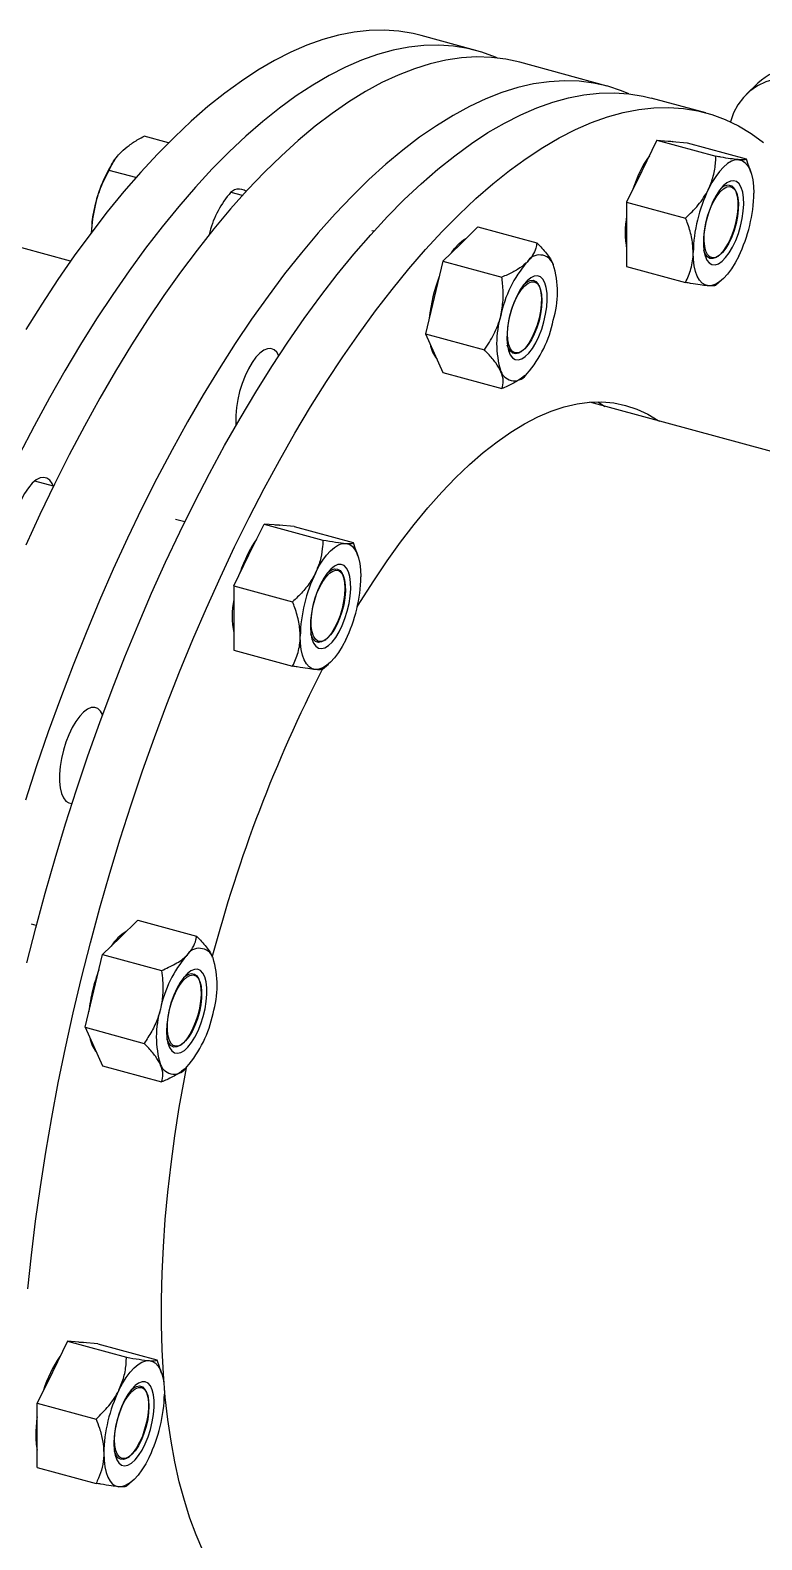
# Model space of a CAD drawing. Header units: inches. Extents: x 0.9 to 37.1, y -8.4 to 11.7.
# Drawn here: x 34.8212 to 34.8981, y 1.8816 to 2.0403 of the extents above; entities that cross this region are included whole.
import ezdxf

# ---------------------------------------------------------------- set-up
doc = ezdxf.new("R2010")
doc.units = ezdxf.units.IN
doc.header["$MEASUREMENT"] = 0

msp = doc.modelspace()

# ---------------------------------------------------------------- linework, layer by layer
at = {"color": 7, "linetype": 'Continuous', "lineweight": 25}
for p, q in [((34.86804877666877, 2.038176174535057), (34.8622908461891, 2.039741056661906)), ((34.88186780981998, 2.034420457430612), (34.8726551210525, 2.03692426883357)), ((34.89769741816947, 2.034732582335988), (34.89648206559414, 2.033546360964102)), ((34.89223208468339, 2.031603669602293), (34.88647415420372, 2.033168551729141)), ((34.82543083270391, 2.01602594421552), (34.76922714837275, 2.031300901317452)), ((34.83572322573794, 2.02846345034481), (34.83315406086516, 2.029161694306688)), ((34.88708715522507, 2.028725447492063), (34.88549261264623, 2.025478265331828)), ((34.88708715522507, 2.028725447492063), (34.8932826884212, 2.027041634323573)), ((34.88708715522507, 2.028725447492063), (34.88868169780392, 2.028590910211657)), ((34.88827842156874, 2.028624936075032), (34.88853429478364, 2.028630971194104)), ((34.88853429478364, 2.028630971194104), (34.88873189768123, 2.028596207826217)), ((34.88868169780392, 2.028590910211657), (34.89027624038277, 2.028456372931252)), ((34.88878276697087, 2.028582382643291), (34.88873189768123, 2.028596207826217)), ((34.89027624038277, 2.028456372931252), (34.8964717735789, 2.026772559762763)), ((34.83004496360075, 2.026648718549229), (34.82995184939177, 2.026512260591189)), ((34.8964717735789, 2.026772559762763), (34.89668597052283, 2.026113798334788)), ((34.83229561387612, 2.024800021247472), (34.82947162251664, 2.025567521588166)), ((34.88549261264623, 2.025478265331828), (34.88389807006739, 2.022231083171594)), ((34.89696973506156, 2.025382923572478), (34.89671388753955, 2.026123063640161)), ((34.84349498196506, 2.022919055766063), (34.84231729713427, 2.023239125268338)), ((34.89541381293957, 2.023305540272338), (34.89535406448718, 2.023437843754841)), ((34.88389807006739, 2.022231083171594), (34.89009360326352, 2.020547270003105)), ((34.88389807006739, 2.022231083171594), (34.88389807006739, 2.018849363730954)), ((34.85731401511627, 2.019163338661628), (34.8571097025331, 2.019218866443842)), ((34.86642616144432, 2.017821560025876), (34.86826738061858, 2.019618646385136)), ((34.86826738061858, 2.019618646385136), (34.87446291381471, 2.017934833216648)), ((34.88389807006739, 2.018849363730954), (34.88389807006739, 2.015467644290315)), ((34.86458494227006, 2.016024473666614), (34.86642616144432, 2.017821560025876)), ((34.86458494227006, 2.016024473666614), (34.86366433268293, 2.012197275542918)), ((34.86458494227006, 2.016024473666614), (34.87078047546618, 2.014340660498125)), ((34.88389807006739, 2.015467644290315), (34.89009360326352, 2.013783831121825)), ((34.89346979539934, 2.016504739831797), (34.89358829249821, 2.016588599992807)), ((34.89325679698361, 2.013477895489234), (34.89387866419018, 2.014009433595324)), ((34.86366433268293, 2.012197275542918), (34.8627437230958, 2.008370077419222)), ((34.87475281915881, 2.013307781799298), (34.87469307070642, 2.013440085281802)), ((34.8627437230958, 2.008370077419222), (34.86893925629192, 2.006686264250733)), ((34.8627437230958, 2.008370077419222), (34.86366433268293, 2.006339965654787)), ((34.86366433268293, 2.006339965654787), (34.86458494227006, 2.004309853890352)), ((34.87280880161858, 2.006506981358758), (34.87292729871746, 2.006590841519768)), ((34.86458494227006, 2.004309853890352), (34.87078047546618, 2.002626040721863)), ((34.87320586388824, 2.004001583553146), (34.87321767040942, 2.004011675122285)), ((34.96822122575017, 1.977218575013565), (34.88002477899551, 2.00118847942023)), ((34.82362009129572, 1.992371641613444), (34.82165630335351, 1.992905357097249)), ((34.83743912444692, 1.988615924509008), (34.83644870875234, 1.988885098272753)), ((34.84417062508471, 1.985146738687701), (34.84576516766356, 1.988393920847935)), ((34.84576516766356, 1.988393920847935), (34.85196070085969, 1.986710107679446)), ((34.84735971024241, 1.98825938356753), (34.84576516766356, 1.988393920847935)), ((34.84895425282125, 1.988124846287124), (34.84735971024241, 1.98825938356753)), ((34.84746077940935, 1.988250855999163), (34.84740991011972, 1.988264681182089)), ((34.84895425282125, 1.988124846287124), (34.85514978601738, 1.986441033118635)), ((34.84257608250587, 1.981899556527466), (34.84417062508471, 1.985146738687701)), ((34.85514978601738, 1.986441033118635), (34.85536398296131, 1.985782271690661)), ((34.85564774750004, 1.98505139692835), (34.85539189997803, 1.985791536996033)), ((34.84257608250587, 1.981899556527466), (34.84257608250587, 1.978517837086827)), ((34.84257608250587, 1.981899556527466), (34.848771615702, 1.980215743358977)), ((34.85409182537805, 1.98297401362821), (34.85403207692566, 1.983106317110713)), ((34.84257608250587, 1.978517837086827), (34.84257608250587, 1.975136117646187)), ((34.85214780783782, 1.976173213187669), (34.8522663049367, 1.976257073348679)), ((34.84257608250587, 1.975136117646187), (34.848771615702, 1.973452304477698)), ((34.85192068726725, 1.973134297998849), (34.85255667662867, 1.973677906951196)), ((34.82182470194462, 1.946207097817402), (34.82132381156997, 1.946343229088451)), ((34.83248148965544, 1.946743009029746), (34.83064027048118, 1.944945922670485)), ((34.83248148965544, 1.946743009029746), (34.83867702285157, 1.945059195861257)), ((34.83064027048118, 1.944945922670485), (34.82879905130692, 1.943148836311223)), ((34.82787844171979, 1.939321638187527), (34.82879905130692, 1.943148836311223)), ((34.82879905130692, 1.943148836311223), (34.83499458450305, 1.941465023142734)), ((34.83896692819567, 1.940432144443907), (34.83890717974328, 1.940564447926411)), ((34.82695783213266, 1.935494440063831), (34.82787844171979, 1.939321638187527)), ((34.82695783213266, 1.935494440063831), (34.83315336532878, 1.933810626895342)), ((34.82695783213266, 1.935494440063831), (34.82787844171979, 1.933464328299396)), ((34.82787844171979, 1.933464328299396), (34.82879905130692, 1.931434216534961)), ((34.83702291065544, 1.933631344003367), (34.83714140775432, 1.933715204164377)), ((34.82879905130692, 1.931434216534961), (34.83499458450305, 1.929750403366472)), ((34.82510417388281, 1.902501140958561), (34.82350963130396, 1.899253958798327)), ((34.82510417388281, 1.902501140958561), (34.83129970707893, 1.900817327790072)), ((34.82669871646165, 1.902366603678156), (34.82510417388281, 1.902501140958561)), ((34.82829325904049, 1.902232066397751), (34.82669871646165, 1.902366603678156)), ((34.82679978562859, 1.902358076109789), (34.82674891633896, 1.902371901292716)), ((34.82829325904049, 1.902232066397751), (34.83448879223662, 1.900548253229262)), ((34.83448879223662, 1.900548253229262), (34.83473675239199, 1.899860046473314)), ((34.83498675371928, 1.899158617038976), (34.83473755068879, 1.899879535289057)), ((34.82350963130396, 1.899253958798327), (34.82191508872511, 1.896006776638092)), ((34.83343083159729, 1.897081233738836), (34.8333710831449, 1.897213537221339)), ((34.82191508872511, 1.896006776638092), (34.82811062192124, 1.894322963469603)), ((34.82191508872511, 1.892625057197452), (34.82191508872511, 1.896006776638092)), ((34.82191508872511, 1.889243337756813), (34.82191508872511, 1.892625057197452)), ((34.83148681405707, 1.890280433298295), (34.83160531115594, 1.890364293459305)), ((34.82191508872511, 1.889243337756813), (34.82811062192124, 1.887559524588324)), ((34.83125969348649, 1.887241518109475), (34.8318956828479, 1.887785127061822))]:
    msp.add_line(p, q, dxfattribs=at)
at = {"color": 7, "linetype": 'Continuous', "lineweight": 25, "flags": 128}
for points in [[(34.8622908461891, 2.039741056661906), (34.8614413163568, 2.039946956542604), (34.85993809891801, 2.040193566594113), (34.85840024437508, 2.040299361353876), (34.85683000974161, 2.040264185553493), (34.85522969955346, 2.040088090818302), (34.85360166248651, 2.039771335591609), (34.85194828790966, 2.03931438475539), (34.8502720023781, 2.03871790894801), (34.848575266072, 2.03798278357997), (34.84686056918588, 2.037110087549119), (34.84513042827386, 2.036101101657226), (34.84338738255632, 2.034957306730225), (34.8416339901932, 2.033680381444899), (34.83987282452961, 2.03227219986519), (34.838106470319, 2.030734828691752), (34.83633751992976, 2.029070524228784), (34.83456856954051, 2.027281729072589), (34.8328022153299, 2.025371068526731), (34.8310410496663, 2.023341346749039), (34.82928765730319, 2.021195542636115), (34.82754461158565, 2.0189368054514), (34.82581447067363, 2.016568450203187), (34.8240997737875, 2.014093952779397), (34.82240303748141, 2.011516944846226), (34.82072675194985, 2.008841208518183)], [(34.87030473633759, 2.037376504813813), (34.87009299975868, 2.037468062309195), (34.86866562099223, 2.037995011006756), (34.86719924683648, 2.038382074415755), (34.86569602939769, 2.038628684467265), (34.86415817485475, 2.038734479227028), (34.86258794022128, 2.038699303426645), (34.86098763003313, 2.038523208691453), (34.85935959296618, 2.03820645346476), (34.85770621838933, 2.037749502628541), (34.85602993285777, 2.037153026821162), (34.85433319655167, 2.036417901453121), (34.85261849966555, 2.03554520542227), (34.85088835875353, 2.034536219530378), (34.84914531303599, 2.033392424603377), (34.84739192067288, 2.032115499318051), (34.84563075500927, 2.030707317738341), (34.84386440079867, 2.029169946564904), (34.84209545040942, 2.027505642101935), (34.84032650002018, 2.025716846945741), (34.83856014580957, 2.023806186399883), (34.83679898014597, 2.02177646462219), (34.83504558778286, 2.019630660509267), (34.83330254206532, 2.017371923324551), (34.8315724011533, 2.015003568076339), (34.82985770426718, 2.012529070652548), (34.82816096796108, 2.009952062719377), (34.82648468242952, 2.007276326391334), (34.82483130785267, 2.00450578868046), (34.82320327078572, 2.001644515732898), (34.82160296059757, 1.998696706861264), (34.8200327259641, 1.995666688381574)], [(34.8726551210525, 2.03692426883357), (34.87120826409583, 2.037245750949328), (34.86968035599601, 2.037436856359318), (34.8681182580398, 2.037485112771957), (34.8665242944765, 2.037390448386414), (34.86490083696833, 2.037153004054054), (34.8632503010616, 2.03677313306887), (34.86157514259267, 2.036251400641814), (34.85987785403384, 2.035588583059814), (34.85816096078482, 2.034785666530744), (34.85642701741521, 2.033843845716035), (34.85467860386351, 2.032764521953139), (34.85291832159844, 2.031549301170473), (34.85114878974821, 2.03019999149796), (34.84937264120351, 2.028718600576698), (34.84759251870003, 2.027107332571799), (34.8458110708863, 2.025368584892793), (34.84403094838281, 2.023504944626529), (34.84225479983811, 2.021519184687834), (34.84048526798788, 2.019414259693687), (34.83872498572281, 2.017193301567042), (34.83697657217111, 2.014859614876828), (34.8352426288015, 2.012416671921074), (34.83352573555248, 2.009868107560472), (34.83182844699364, 2.007217713810051), (34.83015328852471, 2.004469434197037), (34.82850275261799, 2.001627357893264), (34.82687929510982, 1.998695713630891), (34.82528533154652, 1.995678863410453), (34.82372323359031, 1.992581296010636), (34.82219532549048, 1.989407620309414), (34.82070388062517, 1.986162558426482)], [(34.88412376948873, 2.033620787709395), (34.883365160235, 2.033932531241418), (34.88191239772861, 2.034408269485227), (34.8804209528633, 2.03474193954637), (34.87889304476348, 2.034933044956361), (34.87733094680727, 2.034981301369), (34.87573698324397, 2.034886636983457), (34.8741135257358, 2.034649192651097), (34.87246298982908, 2.034269321665913), (34.87078783136015, 2.033747589238856), (34.86909054280131, 2.033084771656857), (34.86737364955229, 2.032281855127787), (34.86563970618268, 2.031340034313078), (34.86389129263098, 2.030260710550182), (34.86213101036591, 2.029045489767516), (34.86036147851569, 2.027696180095002), (34.85858532997099, 2.026214789173741), (34.8568052074675, 2.024603521168841), (34.85502375965377, 2.022864773489836), (34.85324363715028, 2.021001133223572), (34.85146748860558, 2.019015373284876), (34.84969795675535, 2.016910448290729), (34.84793767449028, 2.014689490164084), (34.84618926093858, 2.01235580347387), (34.84445531756897, 2.009912860518117), (34.84273842431995, 2.007364296157514), (34.84104113576112, 2.004713902407093), (34.83936597729218, 2.001965622794079), (34.83771544138546, 1.999123546490307), (34.83609198387729, 1.996191902227933), (34.83449802031399, 1.993175052007495), (34.83293592235778, 1.990077484607679), (34.83140801425796, 1.986903808906457), (34.82991656939265, 1.983658747023524), (34.82846380688625, 1.980347127294249), (34.8270518883076, 1.976973877085578), (34.82568291445372, 1.973544015464595), (34.82435892222411, 1.970062645730642), (34.82308188158997, 1.966534947822105), (34.82185369266313, 1.962966170609174), (34.82067618286887, 1.95936162408403)], [(34.90375787974674, 2.035020693545306), (34.90264741282649, 2.035257393464925), (34.90155313901448, 2.035360439376954), (34.900491015287, 2.035328328639957), (34.89947652979967, 2.035161529500787), (34.89852447603533, 2.034862474266491), (34.89764873708171, 2.034435523835801), (34.89686208318474, 2.033886904107403), (34.89617598552962, 2.033224615192321), (34.89560044896512, 2.032458314754283), (34.89514386611035, 2.031599177179233), (34.89481289497147, 2.030659730627626), (34.89481212022721, 2.030656892469287)], [(34.82082298279405, 1.942274428487639), (34.82175608051698, 1.945946080901704), (34.82274607085236, 1.949605593148524), (34.82379150085284, 1.953247594389236), (34.82489083620575, 1.956866739484794), (34.82604246348485, 1.960457716840695), (34.82724469251831, 1.96401525620248), (34.82849575886924, 1.967534136390557), (34.82979382642523, 1.971009192963002), (34.83113699009316, 1.974435325795089), (34.83252327859512, 1.977807506564431), (34.83395065736156, 1.981120786130728), (34.83541703151732, 1.984370301799323), (34.8369202489561, 1.987551284457868), (34.83845810349904, 1.99065906557566), (34.84002833813251, 1.99368908405535), (34.84162864832066, 1.996636892926984), (34.84325668538762, 1.999498165874546), (34.84491005996446, 2.00226870358542), (34.84658634549602, 2.004944439913463), (34.84828308180212, 2.007521447846633), (34.84999777868825, 2.009995945270424), (34.85172791960026, 2.012364300518637), (34.85347096531781, 2.014623037703352), (34.85522435768092, 2.016768841816275), (34.85698552334452, 2.018798563593968), (34.85875187755513, 2.020709224139825), (34.86052082794437, 2.02249801929602), (34.86228977833361, 2.024162323758989), (34.86405613254422, 2.025699694932427), (34.86581729820782, 2.027107876512136), (34.86757069057094, 2.028384801797461), (34.86931373628848, 2.029528596724462), (34.87104387720049, 2.030537582616355), (34.87275857408662, 2.031410278647206), (34.87445531039272, 2.032145404015246), (34.87613159592428, 2.032741879822626), (34.87778497050112, 2.033198830658845), (34.87941300756808, 2.033515585885537), (34.88101331775623, 2.033691680620729), (34.8825835523897, 2.033726856421112), (34.88412140693264, 2.033621061661349), (34.88562462437142, 2.033374451609839), (34.88647415420372, 2.033168551729141)], [(34.82094013249633, 1.908007107281123), (34.82131019526584, 1.911546004770055), (34.82174625560286, 1.915120952266865), (34.82224767352874, 1.918726703043122), (34.82281371314352, 1.922357965162333), (34.82344354370601, 1.926009409246595), (34.82413624085299, 1.929675676298185), (34.82489078795591, 1.933351385564632), (34.82570607761281, 1.937031142435715), (34.82658091327372, 1.940709546360791), (34.82751401099665, 1.944381198774855), (34.82850400133203, 1.948040711021675), (34.82954943133252, 1.951682712262387), (34.83064876668543, 1.955301857357945), (34.83180039396453, 1.958892834713847), (34.83300262299799, 1.962450374075632), (34.83425368934891, 1.965969254263709), (34.83555175690491, 1.969444310836153), (34.83689492057283, 1.972870443668241), (34.83828120907479, 1.976242624437582), (34.83970858784123, 1.97955590400388), (34.84117496199699, 1.982805419672474), (34.84267817943578, 1.98598640233102), (34.84421603397871, 1.989094183448811), (34.84578626861219, 1.992124201928501), (34.84738657880033, 1.995072010800135), (34.84901461586729, 1.997933283747698), (34.85066799044414, 2.000703821458572), (34.8523442759757, 2.003379557786614), (34.85404101228179, 2.005956565719785), (34.85575570916792, 2.008431063143576), (34.85748585007994, 2.010799418391788), (34.85922889579748, 2.013058155576503), (34.86098228816059, 2.015203959689427), (34.86274345382419, 2.017233681467119), (34.8645098080348, 2.019144342012977), (34.86627875842404, 2.020933137169172), (34.86804770881329, 2.02259744163214), (34.8698140630239, 2.024134812805578), (34.87157522868749, 2.025542994385287), (34.8733286210506, 2.026819919670613), (34.87507166676815, 2.027963714597614), (34.87680180768017, 2.028972700489506), (34.87851650456629, 2.029845396520357), (34.88021324087239, 2.030580521888398), (34.88188952640395, 2.031176997695777), (34.8835429009808, 2.031633948531996), (34.88517093804775, 2.031950703758689), (34.8867712482359, 2.03212679849388), (34.88834148286937, 2.032161974294263), (34.88987933741231, 2.032056179534501), (34.89138255485109, 2.031809569482991), (34.89284892900685, 2.031422506073991), (34.8942763077733, 2.030895557376431), (34.89566259627525, 2.030229496760188), (34.89700575994318, 2.029425301761066), (34.89830382749918, 2.028484152646123)], [(34.8956833412672, 2.026688013545409), (34.8953092087426, 2.026661718292103), (34.89491419466362, 2.0265224506136), (34.89450505783066, 2.026272593418494), (34.89408879868836, 2.025916421832667), (34.89367253954606, 2.0254600300507), (34.8932634027131, 2.024911227062519), (34.89286838863411, 2.024279403039409), (34.89249425610952, 2.02357536866558)], [(34.8956833412672, 2.026688013545409), (34.89603019072618, 2.026600886454447), (34.89634382242915, 2.026401827787897), (34.89661887005069, 2.026094243494734), (34.89685062744975, 2.025683396427493), (34.89703512919299, 2.025176316293402), (34.89716921840441, 2.024581679374144), (34.89725060078043, 2.023909660072274), (34.89727788384604, 2.023171756824365)], [(34.89515223219178, 2.024480063850606), (34.89480625470894, 2.024436766767741), (34.89443721759928, 2.024252768256911), (34.89405698201914, 2.023933982181649), (34.89367776905292, 2.023490654588713), (34.89331176691739, 2.022937034391711), (34.89297073922231, 2.022290915399293), (34.89266564687843, 2.021573064407506), (34.89240629580468, 2.020806553737875), (34.89220102175798, 2.020016019674008), (34.8920564224151, 2.019226870631173), (34.89197714531787, 2.018464470508919), (34.89196573849746, 2.017753323474482), (34.89202256857844, 2.017116286378681), (34.89214580899525, 2.016573834117932), (34.89233149869949, 2.016143401554226), (34.89257366947129, 2.015838823144322), (34.89286453774277, 2.015669888288921), (34.89319475476838, 2.015642026693278), (34.89355370710119, 2.015756133852), (34.89392985771789, 2.016008542267118), (34.89431111682816, 2.016391139324488), (34.89468523045049, 2.016891628039884), (34.89504017426524, 2.01749392229419), (34.89536454008615, 2.018178663854504), (34.89564790252886, 2.018923844563669), (34.89588115409129, 2.019705513700556), (34.89605679787633, 2.020498547775946), (34.89616918854818, 2.021277458022146), (34.89621471377819, 2.022017209622952), (34.89619191034801, 2.022694026353246), (34.89610151117864, 2.02328615476643), (34.89594642177376, 2.023774563368098), (34.89573162683446, 2.024143554303929), (34.89546403004682, 2.024381267901639), (34.89515223219178, 2.024480063850606)], [(34.89466641418156, 2.024023217912173), (34.89495460193351, 2.023927580213141), (34.89519874407702, 2.023695592044517), (34.89539001667893, 2.023335638063157), (34.89552150664903, 2.022860727943797), (34.89558846159722, 2.022288026175517), (34.89558846159722, 2.021638231692383), (34.89552150664903, 2.020934829760038), (34.89539001667893, 2.020203243157012), (34.89519874407702, 2.01946991332927), (34.89495460193351, 2.018761344727459), (34.89466641418156, 2.018103146867005), (34.89434459667739, 2.017519108733503), (34.89400078074409, 2.017030338986794), (34.89364739278529, 2.016654503039002), (34.89329720516257, 2.01640518458051), (34.89296287456902, 2.016291394630001), (34.89265648458338, 2.016317245852765), (34.89238910893803, 2.016481803918255), (34.89217041128541, 2.016779121269232), (34.89201313787321, 2.017181185641368)], [(34.8929466264227, 2.01637170706314), (34.89265896185823, 2.016469545043831), (34.89241704012126, 2.016707829789234), (34.89223015812845, 2.017077404150215), (34.89210549764999, 2.01756406559134), (34.89204784931815, 2.018149111986349), (34.892059428526, 2.018810060330381), (34.89213979029107, 2.019521510749238), (34.8922858463558, 2.02025612260231), (34.89249198386753, 2.020985665168058), (34.89275028107728, 2.021682102534813), (34.89305081176816, 2.022318671005137), (34.89338202671422, 2.022870907609706), (34.89373119751087, 2.023317590205506), (34.89408490572018, 2.023641553030882), (34.89442955853404, 2.023830346376136), (34.89475191113811, 2.023876715018885), (34.89503957570257, 2.023778877038193), (34.89528149743955, 2.02354059229279), (34.89546837943236, 2.02317101793181), (34.89559303991082, 2.022684356490685), (34.89565068824266, 2.022099310095676), (34.89563910903481, 2.021438361751644), (34.89555874726974, 2.020726911332786), (34.89541269120501, 2.019992299479715), (34.89520655369328, 2.019262756913966), (34.89494825648352, 2.018566319547212), (34.89464772579265, 2.017929751076888), (34.89431651084659, 2.017377514472318), (34.89396734004994, 2.016930831876518), (34.89361363184063, 2.016606869051143), (34.89326897902676, 2.016418075705889), (34.8929466264227, 2.01637170706314)], [(34.86627875842404, 2.017861621008323), (34.866743092947, 2.018252406542023), (34.86707166648058, 2.018451592730133)], [(34.86548585036751, 2.016903787588336), (34.86581442390108, 2.017345997083527), (34.86627875842404, 2.017861621008323)], [(34.89249425610952, 2.013430210343661), (34.89214740665054, 2.013517337434624), (34.89183377494757, 2.013716396101174), (34.89155872732603, 2.014023980394337), (34.89132696992696, 2.014434827461578), (34.89114246818373, 2.014941907595669), (34.89100837897231, 2.015536544514926), (34.89092699659628, 2.016208563816797), (34.89089971353067, 2.016946467064706)], [(34.8956833412672, 2.016542855223491), (34.8953092087426, 2.015838820849662), (34.89491419466362, 2.015206996826552), (34.89450505783066, 2.014658193838371), (34.89408879868836, 2.014201802056404), (34.89367253954606, 2.013845630470577), (34.8932634027131, 2.01359577327547), (34.89286838863411, 2.013456505596968), (34.89249425610952, 2.013430210343661)], [(34.8734278049076, 2.013967714867925), (34.87304803813921, 2.013534274024964), (34.87268047738723, 2.012989210657885), (34.87233693635665, 2.012350043551787), (34.87202845673887, 2.011637316063368), (34.87176495332263, 2.01087393584054), (34.87155489532452, 2.010084438551776), (34.87140503418145, 2.009294199289537), (34.87132018655386, 2.008528616993923), (34.87130307951431, 2.007812298109838), (34.87135426289713, 2.007168265715605), (34.87147209162629, 2.006617219542287), (34.87165277858946, 2.006176870667297), (34.87189051635901, 2.005861372265797), (34.87217766384739, 2.005680864716005), (34.87250499189807, 2.005641149679092), (34.87286197991816, 2.005743503629022), (34.87323715401898, 2.005984636825629), (34.87361845579622, 2.006356799049567), (34.87399362989704, 2.006848028700744), (34.87435061791714, 2.007442537253985), (34.87467794596781, 2.008121216715225), (34.87496509345619, 2.008862253768163), (34.87520283122574, 2.009641830872188), (34.87538351818891, 2.010434891777739), (34.87550134691807, 2.011215946854779), (34.87555253030089, 2.011959892350478), (34.87553542326134, 2.012642817244484), (34.87545057563375, 2.01324277176879), (34.87530071449068, 2.013740472891341), (34.87509065649257, 2.014119924088549), (34.87482715307632, 2.014368929486722), (34.87451867345855, 2.014479485847481), (34.87417513242797, 2.014448039798423), (34.87380757167599, 2.014275602041441), (34.8734278049076, 2.013967714867925)], [(34.87307494646912, 2.013575207445784), (34.87342713316795, 2.013857185568097), (34.87376659092187, 2.014005438481328), (34.87408105084321, 2.014014607938923), (34.87435914753108, 2.013884362532794), (34.87459082984663, 2.013619409671269), (34.87476772418731, 2.013229325441092), (34.87488343713078, 2.012728208502696), (34.87493378650975, 2.012134170527882), (34.87491695256649, 2.011468681596811), (34.87483354372358, 2.010755794213367), (34.87468657459391, 2.010021273984996), (34.87448135702475, 2.009291668386525), (34.87422530811374, 2.008593347265254), (34.87392768213566, 2.007951549765961), (34.87359923606881, 2.00738947212246), (34.8732518408098, 2.006927429285264), (34.87289805212843, 2.006582120686351), (34.87255065686942, 2.006366026678178), (34.87222221080258, 2.006286957461229), (34.8719245848245, 2.006347770803016), (34.87166853591349, 2.006546268750921), (34.87146331834433, 2.006875277071923), (34.8713521440953, 2.007183427158297)], [(34.87318827499965, 2.006810733014685), (34.87283608142319, 2.006530691908544), (34.87249742244836, 2.006388833868021), (34.87218531254964, 2.006390610418055), (34.87191174593541, 2.006535953286827), (34.87168723561723, 2.006819277029397), (34.87152040940072, 2.00722969367323), (34.87141767832384, 2.007751431136867), (34.87138299028424, 2.008364439342174), (34.87141767832384, 2.0090451607276), (34.87152040940072, 2.009767435552055), (34.87168723561723, 2.010503507199094), (34.87191174593541, 2.011225088848114), (34.87218531254964, 2.011904450521009), (34.87249742244836, 2.012515484729683), (34.87283608142319, 2.013034709772166), (34.87318827499965, 2.013442172121262), (34.87354046857611, 2.013722213227402), (34.87387912755094, 2.013864071267926), (34.87419123744965, 2.013862294717891), (34.87446480406388, 2.01371695184912), (34.87468931438206, 2.013433628106549), (34.87485614059857, 2.013023211462717), (34.87495887167545, 2.012501473999079), (34.87499355971505, 2.011888465793773), (34.87495887167545, 2.011207744408347), (34.87485614059857, 2.010485469583891), (34.87468931438206, 2.009749397936853), (34.87446480406388, 2.009027816287833), (34.87419123744965, 2.008348454614937), (34.87387912755094, 2.007737420406264), (34.87354046857611, 2.00721819536378), (34.87318827499965, 2.006810733014685)], [(34.84732504115194, 2.006082341462097), (34.84711074171366, 2.006446950409316), (34.84682547165129, 2.006715195761611), (34.8464940026129, 2.006841938375028), (34.84612587035922, 2.006823532095338), (34.84573166538494, 2.006660506437697), (34.84532272824944, 2.006357551353454), (34.84491082332953, 2.005923382308795), (34.84450780037984, 2.005370489556643), (34.84412525363684, 2.004714778814831), (34.84377418827381, 2.003975113687549), (34.84346470380208, 2.003172772993806), (34.84320570352642, 2.002330838614541), (34.84300463841319, 2.00147353146894), (34.84286729273963, 2.000625514722687), (34.8427976176907, 1.999811184273592), (34.8427976176907, 1.999053966926028), (34.84281985084943, 1.998743661525054)], [(34.85557723426336, 1.979702327637363), (34.85591399631495, 1.980252000543719), (34.85729967128068, 1.982431393211941), (34.85870479294972, 1.984510462518835), (34.86012631814143, 1.986484705663241), (34.86156116814879, 1.988349846874129), (34.86300623540619, 1.990101846670958), (34.86445839021972, 1.991736910612301), (34.86591448754543, 1.99325149751375), (34.86737137380075, 1.994642327117341), (34.86882589369447, 1.995906387195858), (34.87027489706038, 1.997040940076649), (34.87171524567984, 1.998043528570812), (34.8731438200785, 1.998911981294924), (34.8745575262823, 1.999644417373767), (34.87595330251842, 2.000239250513892), (34.87732812584632, 2.000695192439172), (34.87867901870483, 2.001011255680927), (34.88000305536082, 2.001186755716553), (34.88129736824574, 2.001221312452054), (34.88255915416607, 2.001114851045235), (34.88378568037451, 2.000867602067797), (34.88497429048839, 2.000480101005969), (34.88612241024288, 1.999953187100763), (34.88722755306626, 1.999288001530366), (34.8873648336217, 1.999193609851174)], [(34.88088435584626, 2.00122558348902), (34.88146962258659, 2.000852883657215), (34.88160690314204, 2.000758491978023)], [(34.82360304784876, 1.99237627365713), (34.82348603128929, 1.992639733078934), (34.82323621204657, 1.992998269803174), (34.82293455958091, 1.993220007450549), (34.82258975188455, 1.99329856703266), (34.82221170844712, 1.993231688533363), (34.82181130489001, 1.993021295925319), (34.82140006009455, 1.992673441820798), (34.82098980482475, 1.992198133349052), (34.82059234137778, 1.991609044269422), (34.82021910405333, 1.990923121602175)], [(34.84695643400723, 1.988293409430905), (34.84714458103316, 1.988303153288039), (34.84740991011972, 1.988264681182089)], [(34.851172268548, 1.983243842021453), (34.8515464010726, 1.983947876395282), (34.85194141515158, 1.984579700418391), (34.85235055198454, 1.985128503406572), (34.85276681112684, 1.985584895188539), (34.85318307026914, 1.985941066774367), (34.8535922071021, 1.986190923969473), (34.85398722118109, 1.986330191647975), (34.85436135370568, 1.986356486901282)], [(34.85436135370568, 1.986356486901282), (34.85470820316467, 1.986269359810319), (34.85502183486763, 1.986070301143769), (34.85529688248917, 1.985762716850606), (34.85552863988823, 1.985351869783365), (34.85571314163147, 1.984844789649274), (34.85584723084289, 1.984250152730017), (34.85592861321891, 1.983578133428146), (34.85595589628453, 1.982840230180237)], [(34.85170337762342, 1.982072649805678), (34.85139157976838, 1.981365205326458), (34.85112398298074, 1.980605126392163), (34.85090918804144, 1.979816842565136), (34.85075409863657, 1.979025689936179), (34.8506636994672, 1.978257096801751), (34.85064089603701, 1.97753576637759), (34.85068642126702, 1.976884882817044), (34.85079881193887, 1.976325366053297), (34.85097445572391, 1.975875199415507), (34.85120770728634, 1.975548851629811), (34.85149106972905, 1.975356811782562), (34.85181543554997, 1.975305252192461), (34.85217037936471, 1.975395830027157), (34.85254449298704, 1.975625634040515), (34.85292575209731, 1.975987278142463), (34.85330190271401, 1.976469138794003), (34.85366085504682, 1.977055728597317), (34.85399107207243, 1.977728194073479), (34.85428194034391, 1.97846492162878), (34.85452411111571, 1.97924223223341), (34.85470980081995, 1.980035142484962), (34.85483304123677, 1.980818167595545), (34.85488987131774, 1.981566140493827), (34.85487846449733, 1.982255020715425), (34.8547991874001, 1.982862667083203), (34.85465458805722, 1.983369549342929), (34.85444931401052, 1.98375937588171), (34.85418996293677, 1.984019617353839), (34.85388487059289, 1.984141909384276), (34.85354384289781, 1.984122321406538), (34.85317784076228, 1.983961482994349), (34.85279862779606, 1.983664563626614), (34.85241839221592, 1.983241106536119), (34.85204935510626, 1.982704721982172), (34.85170337762342, 1.982072649805678)], [(34.85243340971096, 1.9832602431013), (34.85250250015294, 1.983323992931417), (34.85285268777567, 1.983573311389909), (34.85318701836921, 1.983687101340417), (34.85349340835485, 1.983661250117654), (34.85376078400022, 1.983496692052164), (34.85397948165283, 1.983199374701187), (34.85414159700971, 1.982780043888439), (34.8542412707995, 1.982253855322049), (34.85427490055172, 1.981639826827777), (34.8542412707995, 1.980960150995243), (34.85414159700971, 1.980239393079911), (34.85397948165283, 1.979503603150758), (34.85376078400022, 1.978779374572906), (34.85349340835485, 1.978092882854118), (34.85318701836921, 1.977468939593747), (34.85285268777567, 1.976930095726891), (34.85250250015294, 1.976495826474843), (34.85214911219416, 1.976181827459849), (34.85180529626085, 1.975999447424428), (34.85148347875668, 1.975955278058245), (34.85119529100473, 1.976050915757278), (34.85095114886121, 1.976282903925901), (34.85075987625931, 1.976642857907261), (34.85069115031273, 1.976849658993612)], [(34.85342992357659, 1.977802193644811), (34.85310757097253, 1.977219310240077), (34.85276291815866, 1.976735320161024), (34.85240920994935, 1.976368822874966), (34.8520600391527, 1.976133902667072), (34.85172882420664, 1.976039587389185), (34.85142829351577, 1.976089501524544), (34.85116999630601, 1.976281726900917), (34.85096385879428, 1.976608876404894), (34.85081780272955, 1.977058377864502), (34.85073744096448, 1.977612957190733), (34.85072586175663, 1.978251302211091), (34.85078351008847, 1.978948881684432), (34.85090817056693, 1.979678888022803), (34.85109505255974, 1.980413267492012), (34.85133697429672, 1.981123798300902), (34.85162463886118, 1.981783175148958), (34.85194699146525, 1.982366058553692), (34.85229164427911, 1.982850048632744), (34.85264535248842, 1.983216545918803), (34.85299452328507, 1.983451466126698), (34.85332573823113, 1.983545781404584), (34.85362626892201, 1.983495867269225), (34.85388456613177, 1.983303641892852), (34.85409070364349, 1.982976492388876), (34.85423675970823, 1.982526990929268), (34.85431712147329, 1.981972411603037), (34.85432870068114, 1.981334066582678), (34.8542710523493, 1.980636487109337), (34.85414639187084, 1.979906480770967), (34.85395950987803, 1.979172101301758), (34.85371758814106, 1.978461570492867), (34.85342992357659, 1.977802193644811)], [(34.851172268548, 1.973098683699534), (34.85082541908902, 1.973185810790496), (34.85051178738606, 1.973384869457046), (34.85023673976452, 1.973692453750209), (34.85000498236545, 1.97410330081745), (34.84982048062222, 1.974610380951542), (34.8496863914108, 1.975205017870798), (34.84960500903477, 1.975877037172669), (34.84957772596916, 1.976614940420579)], [(34.85436135370568, 1.976211328579363), (34.85398722118109, 1.975507294205534), (34.8535922071021, 1.974875470182424), (34.85318307026914, 1.974326667194243), (34.85276681112684, 1.973870275412276), (34.85235055198454, 1.973514103826449), (34.85194141515158, 1.973264246631343), (34.8515464010726, 1.973124978952841), (34.851172268548, 1.973098683699534)], [(34.82879941611301, 1.968362407073851), (34.82858660145921, 1.968723744666196), (34.82830133139684, 1.968991990018491), (34.82796986235846, 1.969118732631908), (34.82760173010478, 1.969100326352218), (34.8272075251305, 1.968937300694577), (34.82679858799499, 1.968634345610334), (34.82638668307509, 1.968200176565674), (34.8259836601254, 1.967647283813524), (34.8256011133824, 1.966991573071711), (34.82525004801937, 1.966251907944429), (34.82494056354764, 1.965449567250686), (34.82468156327197, 1.964607632871421), (34.82448049815875, 1.96375032572582), (34.82434315248518, 1.962902308979567), (34.82427347743626, 1.962087978530473), (34.82427347743626, 1.961330761182908), (34.82434315248518, 1.9606524407013), (34.82448049815875, 1.960072531130892), (34.82468156327197, 1.959607715414183), (34.82494056354764, 1.959271365453056), (34.82525004801937, 1.959073157423503), (34.82557331373975, 1.959017816251402)], [(34.83579999308606, 1.937341125589831), (34.83563971012784, 1.93654923665125), (34.83554377964769, 1.935777804686367), (34.83551528493019, 1.935051624153269), (34.835555141819, 1.934394035091794), (34.83566206928094, 1.933826172955442), (34.83583263057938, 1.933366289300516), (34.83606134373385, 1.933029165166077), (34.83634085771539, 1.932825635999194), (34.83666218871465, 1.932762243394754), (34.83701500888891, 1.932841024843225), (34.83738797830748, 1.933059448244029), (34.83776910942636, 1.933410493289347), (34.8381461523778, 1.93388287710258), (34.83850698869109, 1.934461416879292), (34.83884002079025, 1.935127517875037), (34.83913454474958, 1.935859771055741), (34.83938109432669, 1.936634641201676), (34.83957174521531, 1.937427223348787), (34.83970036973902, 1.938212043254727), (34.83976283379978, 1.938963876161967), (34.83975712975131, 1.939658557542258), (34.83968344092639, 1.940273759764451), (34.83954413574449, 1.940789709722936), (34.83934369158879, 1.941189824361522), (34.83908855089938, 1.941461243666508), (34.83878691410794, 1.941595243998109), (34.83844847606913, 1.941587518475411), (34.83808411446, 1.941438315403069), (34.83770554016245, 1.941152430290594), (34.83732492086591, 1.940739051720728), (34.83695448998773, 1.940211466020835), (34.83660615348114, 1.939586630229409), (34.83629110716806, 1.938884627082902), (34.83601947689623, 1.938128019540054), (34.83579999308606, 1.937341125589831)], [(34.83730851252885, 1.940718373917252), (34.83746594984667, 1.940856747626726), (34.83781334510567, 1.941072841634899), (34.83814179117253, 1.941151910851848), (34.8384394171506, 1.941091097510061), (34.83869546606161, 1.940892599562157), (34.83890068363077, 1.940563591241154), (34.83904765276044, 1.940115963764998), (34.83913106160335, 1.939565895556957), (34.83914789554661, 1.938933267515259), (34.83909754616764, 1.938240944465628), (34.83898183322417, 1.937513948766907), (34.83880493888349, 1.936778555937817), (34.83857325656795, 1.936061344991249), (34.83829515988007, 1.935388237799486), (34.83798069995873, 1.934783562210203), (34.83764124220481, 1.934269172774662), (34.83728905550598, 1.933863660867293), (34.83693686880715, 1.93358168274498), (34.83659741105323, 1.933433429831749), (34.83628295113189, 1.933424260374155), (34.83600485444401, 1.933554505780284), (34.83577317212847, 1.933819458641809), (34.83559627778778, 1.934209542871986), (34.83556625313042, 1.934307789809028)], [(34.83896580646112, 1.937118903651284), (34.83875966894939, 1.936389361085536), (34.83850137173962, 1.935692923718781), (34.83820084104876, 1.935056355248458), (34.83786962610269, 1.934504118643888), (34.83752045530605, 1.934057436048088), (34.83716674709673, 1.933733473222712), (34.83682209428287, 1.933544679877459), (34.83649974167881, 1.93349831123471), (34.83621207711434, 1.933596149215401), (34.83597015537736, 1.933834433960805), (34.83578327338455, 1.934204008321785), (34.83565861290609, 1.934690669762909), (34.83560096457425, 1.935275716157919), (34.8356125437821, 1.935936664501951), (34.83569290554717, 1.936648114920808), (34.8358389616119, 1.93738272677388), (34.83604509912363, 1.938112269339628), (34.83630339633339, 1.938808706706383), (34.83660392702426, 1.939445275176707), (34.83693514197033, 1.939997511781276), (34.83728431276697, 1.940444194377076), (34.83763802097629, 1.940768157202452), (34.83798267379015, 1.940956950547706), (34.83830502639421, 1.941003319190455), (34.83859269095868, 1.940905481209763), (34.83883461269566, 1.94066719646436), (34.83902149468847, 1.94029762210338), (34.83914615516693, 1.939810960662255), (34.83920380349876, 1.939225914267245), (34.83919222429091, 1.938564965923214), (34.83911186252585, 1.937853515504357), (34.83896580646112, 1.937118903651284)], [(34.83934965416591, 1.880497373141439), (34.83863589225282, 1.882133620210777), (34.83798199863242, 1.883886766561095), (34.8373893894927, 1.885753015267782), (34.83685934829307, 1.887728324451711), (34.83639302298477, 1.889808416033046), (34.83599142352455, 1.89198878499661), (34.83565541968744, 1.894264709148746), (34.83538573918292, 1.896631259344536), (34.8351829660789, 1.899083310163234), (34.83504753953679, 1.90161555100878), (34.83497975286031, 1.904222497611377), (34.83497975286031, 1.906898503905189), (34.83504753953679, 1.909637774256469), (34.8351829660789, 1.912434376015609), (34.83538573918292, 1.915282252365938), (34.83565541968744, 1.918175235441438), (34.83599142352456, 1.921107059684968), (34.83639302298477, 1.924071375418066), (34.83685934829307, 1.927061762592941), (34.8373893894927, 1.930071744696861), (34.83760730557939, 1.931219467980635)], [(34.82629544022646, 1.902400629541531), (34.82641495556924, 1.902410148598786), (34.82674891633896, 1.902371901292716)], [(34.83051127476724, 1.897351062132079), (34.83088540729183, 1.898055096505908), (34.83128042137082, 1.898686920529018), (34.83168955820378, 1.899235723517198), (34.83210581734608, 1.899692115299165), (34.83252207648838, 1.900048286884993), (34.83293121332134, 1.900298144080099), (34.83332622740033, 1.900437411758601), (34.83370035992493, 1.900463707011908)], [(34.83370035992493, 1.900463707011908), (34.83404720938391, 1.900376579920945), (34.83436084108686, 1.900177521254395), (34.83463588870841, 1.899869936961232), (34.83486764610747, 1.899459089893991), (34.8350521478507, 1.8989520097599), (34.83518623706213, 1.898357372840643), (34.83526761943816, 1.897685353538773), (34.83529490250377, 1.896947450290863)], [(34.82997895033924, 1.891758918010233), (34.83001312996704, 1.891094770613879), (34.83011457028906, 1.890518690190414), (34.8302800109299, 1.890049192438648), (34.83050413449124, 1.889701367402628), (34.83077973745741, 1.889486394465202), (34.83109796172229, 1.889411183033459), (34.83144857929619, 1.8894781504647), (34.8318203210418, 1.889685144370584), (34.83220123887352, 1.89002551179666), (34.83257908977885, 1.8904883130538), (34.83294172931877, 1.891058673328804), (34.8332775019601, 1.89171826077314), (34.83357561569387, 1.892445875703637), (34.83382648889939, 1.893218131977745), (34.83402205830541, 1.894010208643399), (34.83415603815032, 1.894796647704843), (34.83422412221164, 1.895552172363557), (34.83422412221164, 1.896252499435363), (34.83415603815032, 1.896875119831942), (34.83402205830541, 1.897400022021453), (34.83382648889939, 1.897810335215636), (34.83357561569387, 1.898092871610822), (34.8332775019601, 1.898238550254798), (34.83294172931877, 1.898242688916083), (34.83257908977885, 1.898105154574696), (34.83220123887352, 1.897830367697535), (34.8318203210418, 1.897427160160925), (34.83144857929619, 1.896908491386855), (34.83109796172229, 1.896291031816485), (34.83077973745741, 1.895594627108454), (34.83050413449124, 1.894841660283081), (34.8302800109299, 1.894056332313678), (34.83011457028906, 1.893263884287351), (34.83001312996704, 1.892489786135695), (34.82997895033924, 1.891758918010233)], [(34.83177241593029, 1.897367463212006), (34.83201779940181, 1.897572361977068), (34.83236161533511, 1.89775474201249), (34.83268343283928, 1.897798911378672), (34.83297162059123, 1.897703273679639), (34.83321576273475, 1.897471285511016), (34.83340703533665, 1.897111331529656), (34.83353852530676, 1.896636421410296), (34.83360548025495, 1.896063719642016), (34.83360548025495, 1.895413925158881), (34.83353852530676, 1.894710523226536), (34.83340703533665, 1.89397893662351), (34.83321576273475, 1.893245606795769), (34.83297162059123, 1.892537038193957), (34.83268343283927, 1.891878840333503), (34.83236161533511, 1.891294802200001), (34.83201779940181, 1.890806032453292), (34.83166441144301, 1.8904301965055), (34.8313142238203, 1.890180878047008), (34.83097989322675, 1.8900670880965), (34.83067350324111, 1.890092939319263), (34.83040612759575, 1.890257497384753), (34.83018742994314, 1.89055481473573), (34.83003015653199, 1.890956879104155)], [(34.83367157215353, 1.89566191773331), (34.83363688411394, 1.894981196347885), (34.83353415303705, 1.894258921523428), (34.83336732682054, 1.89352284987639), (34.83314281650237, 1.89280126822737), (34.83286924988813, 1.892121906554475), (34.83255713998942, 1.891510872345801), (34.83221848101459, 1.890991647303318), (34.83186628743813, 1.890584184954222), (34.83151409386167, 1.890304143848082), (34.83117543488684, 1.890162285807558), (34.83086332498812, 1.890164062357592), (34.83058975837389, 1.890309405226364), (34.83036524805571, 1.890592728968935), (34.83019842183921, 1.891003145612768), (34.83009569076232, 1.891524883076404), (34.83006100272272, 1.892137891281711), (34.83009569076232, 1.892818612667137), (34.83019842183921, 1.893540887491593), (34.83036524805571, 1.894276959138632), (34.83058975837389, 1.894998540787651), (34.83086332498812, 1.895677902460547), (34.83117543488684, 1.89628893666922), (34.83151409386167, 1.896808161711704), (34.83186628743813, 1.8972156240608), (34.83221848101459, 1.897495665166939), (34.83255713998942, 1.897637523207464), (34.83286924988813, 1.897635746657429), (34.83314281650237, 1.897490403788658), (34.83336732682054, 1.897207080046087), (34.83353415303705, 1.896796663402254), (34.83363688411394, 1.896274925938617), (34.83367157215353, 1.89566191773331)], [(34.8289167321884, 1.890722160531205), (34.82894401525401, 1.889984257283295), (34.82902539763003, 1.889312237981425), (34.82915948684146, 1.888717601062168), (34.82934398858469, 1.888210520928077), (34.82957574598376, 1.887799673860835), (34.8298507936053, 1.887492089567672), (34.83016442530825, 1.887293030901123), (34.83051127476724, 1.88720590381016)], [(34.83370035992493, 1.890318548689989), (34.83332622740033, 1.88961451431616), (34.83293121332134, 1.88898269029305), (34.83252207648838, 1.88843388730487), (34.83210581734608, 1.887977495522903), (34.83168955820378, 1.887621323937075), (34.83128042137082, 1.887371466741969), (34.83088540729183, 1.887232199063467), (34.83051127476724, 1.88720590381016)]]:
    msp.add_lwpolyline(points, dxfattribs=at)
at = {"color": 7, "linetype": 'Continuous', "lineweight": 25}
for centre, radius, start, end in [((34.9026063804267, 2.02919710608173), 0.007398608504603462, 71.34281987238431, 131.5672021986685), ((34.84202708594657, 2.018726087651802), 0.01436787482185354, 147.1858746844298, 167.2909442777439), ((34.89662203907921, 2.019843294077401), 0.0126271316569828, 144.9062206248494, 162.7866944827094), ((34.84313226871015, 2.022356073822889), 0.001242750945107803, 52.77157324373466, 146.5422826446882), ((34.90674931422448, 2.01664017017703), 0.01585256004362902, 154.0567120876766, 178.8928847441084), ((34.89471704663477, 2.022738760754142), 0.001285454719598178, 92.25739304552005, 138.4261073145499), ((34.88142828315223, 2.023478053712041), 0.01585256004362768, 334.0567120876761, 358.8928847441098), ((34.84250615309088, 2.018315300189554), 0.01492849961900635, 166.1573970762004, 177.3642147019761), ((34.84957981028358, 2.016709854463345), 0.00980316006346812, 139.7705362722744, 167.546917836006), ((34.89422823221603, 2.019033294580043), 0.01047904904145537, 170.3301334992637, 189.6698665007372), ((34.88269214104243, 2.00787912568055), 0.01226629895740041, 139.0487430266291, 168.644172080942), ((34.87475265397316, 2.015137661736853), 0.001537916961766808, 20.87379349701448, 149.4805509204787), ((34.86662091168506, 2.012756983010388), 0.01000687064906911, 342.9824618187678, 17.01753818123291), ((34.87945902107964, 2.008426598985237), 0.01639287060375474, 158.6059527726088, 174.3436440591768), ((34.88023469813015, 2.007365723932605), 0.01000687064907293, 162.9824618187737, 197.017538181227), ((34.86416346877278, 2.01224358126244), 0.01226629895739295, 319.0487430266161, 348.6441720809495), ((34.86642501498871, 2.007805134455348), 0.003232155348907647, 189.2114636294736, 219.5749621087308), ((34.87210295584204, 2.00498504520614), 0.001537916961766314, 200.8737934970134, 329.4805509204796), ((34.85315007015602, 1.98081681199564), 0.01011909819905832, 143.9534855944197, 154.4146307903955), ((34.85792364711308, 1.978431121736028), 0.01545512862717515, 154.080010158095, 161.8381817122311), ((34.86542732666297, 1.976308643532902), 0.01585256004362904, 154.056712087676, 178.8928847441075), ((34.84010629559072, 1.983146527067913), 0.01585256004362685, 334.0567120876746, 358.8928847441098), ((34.85276869405197, 1.978701767935915), 0.01034347856988096, 170.2021502767701, 189.7978497232318), ((34.98750035441483, 1.903884795999055), 0.1522685948490398, 152.9611980827708, 165.1827045525531), ((34.83374267773232, 1.941472433749311), 0.004782808612504611, 120.9102297246145, 147.6998375134108), ((34.83896676301002, 1.942262024381461), 0.001537916961766888, 20.87379349702224, 149.4805509204799), ((34.84690625007929, 1.935003488325154), 0.01226629895741012, 139.048743026637, 168.6441720809268), ((34.83083502072191, 1.939881345654998), 0.01000687064908332, 342.9824618187887, 17.01753818120284), ((34.84396517139102, 1.935472064677592), 0.01669360119116917, 158.7194569872062, 166.5261514137699), ((34.84287321956818, 1.935673799355809), 0.01558480819575624, 166.3120226122028, 174.503195890771), ((34.84444880716703, 1.934490086577214), 0.01000687064908992, 162.9824618188035, 197.0175381811973), ((34.82837757780964, 1.93936794390705), 0.01226629895739697, 319.0487430266266, 348.6441720809491), ((34.83056717584059, 1.934896870231807), 0.003155979935356002, 188.8358634882854, 219.9505622499281), ((34.83631706487891, 1.93210940785075), 0.001537916961767195, 200.8737934970443, 329.4805509204749), ((34.83485810815159, 1.893511421908266), 0.01286825849960084, 145.0750778262197, 162.6178372813441), ((34.84476633288219, 1.890415863643531), 0.01585256004361341, 154.0567120876635, 178.8928847441201), ((34.81944530180995, 1.897253747178541), 0.01585256004363401, 334.0567120876801, 358.8928847441038), ((34.83528097672286, 1.892576705823953), 0.01351358023923847, 171.5213327078422, 179.6251407175584), ((34.82949011786165, 1.892554510150163), 0.007723224232972306, 179.1794113765521, 191.2422212121753)]:
    msp.add_arc(centre, radius, start, end, dxfattribs=at)
for points, knots in [([(34.8307730559142, 2.027511310155322), (34.83103381786599, 2.027743247520442), (34.83155924055487, 2.02821059006486), (34.83240057488749, 2.028747569158593), (34.83295763944273, 2.029053738680359), (34.83315406086516, 2.029161694306688)], [0, 0, 0, 0, 0.389448014514718, 0.7847188654868414, 0.9999999999999999, 0.9999999999999999, 0.9999999999999999, 0.9999999999999999]), ([(34.82947162251664, 2.025567521588166), (34.82958589727453, 2.025822533397232), (34.82981552686602, 2.026334967276956), (34.83026543400801, 2.026984992141426), (34.83063334425687, 2.027366452809508), (34.8307730559142, 2.027511310155322)], [0, 0, 0, 0, 0.3805934879738667, 0.7647841813874862, 1, 1, 1, 1]), ([(34.89249425610952, 2.02357536866558), (34.89268668041415, 2.024037946105048), (34.89307848257025, 2.024979816927916), (34.89324554728374, 2.026154130608743), (34.89327430168894, 2.026841229690173), (34.8932826884212, 2.027041634323573)], [0, 0, 0, 0, 0.4060446745436651, 0.8267623950146934, 1, 1, 1, 1]), ([(34.8956833412672, 2.026688013545409), (34.89564611979938, 2.026691313668584), (34.89540180206863, 2.026712975323867), (34.89482403058707, 2.026786484274456), (34.89400888838356, 2.026915667819094), (34.89346249032006, 2.027010445921106), (34.8932826884212, 2.027041634323573)], [0, 0, 0, 0, 0.06625438873008027, 0.4348867160202385, 0.8140395284738142, 1, 1, 1, 1]), ([(34.8964717735789, 2.026772559762763), (34.89645653439936, 2.026751401074032), (34.89642047994051, 2.026701341615762), (34.89621489060932, 2.026657465662979), (34.89586201575516, 2.026677745209398), (34.8956833412672, 2.026688013545409)], [0, 0, 0, 0, 0.2654708005954908, 0.6280788300799408, 0.9999999999999999, 0.9999999999999999, 0.9999999999999999, 0.9999999999999999]), ([(34.82801122715281, 2.021887025672365), (34.82803369824871, 2.021977587670826), (34.8282038340113, 2.0226632611573), (34.82863330327631, 2.02392650336273), (34.82919048095585, 2.025017184195228), (34.82947162251664, 2.025567521588166)], [0, 0, 0, 0, 0.07010571820324443, 0.5307925293049175, 0.9999999999999999, 0.9999999999999999, 0.9999999999999999, 0.9999999999999999]), ([(34.89009360326352, 2.020547270003105), (34.89055312647514, 2.020994477382902), (34.89148891115398, 2.021905181790631), (34.89220219367414, 2.022984113313318), (34.89248655310359, 2.023559774590715), (34.89249425610952, 2.02357536866558)], [0, 0, 0, 0, 0.4841952181635593, 0.9860273763411894, 1, 1, 1, 1]), ([(34.82766521452238, 2.019074328436326), (34.82766830184222, 2.019348254726905), (34.82767898364991, 2.020296011393776), (34.82787316748742, 2.021225899429066), (34.82801122715281, 2.021887025672365)], [0, 0, 0, 0, 0.2890259706464576, 1, 1, 1, 1]), ([(34.89089971353067, 2.016946467064706), (34.89086907603969, 2.017427865028469), (34.89080669392507, 2.018408057008386), (34.89044533338517, 2.019626955824431), (34.89017302641962, 2.020339456534261), (34.89009360326352, 2.020547270003105)], [0, 0, 0, 0, 0.4060446745436612, 0.826762395014688, 1, 1, 1, 1]), ([(34.87446291381471, 2.017934833216648), (34.87442678948594, 2.017750131456914), (34.87434132273746, 2.01731314454571), (34.87405339039168, 2.016624474086683), (34.87363808861447, 2.016155913903011), (34.8734278049076, 2.015918663359628)], [0, 0, 0, 0, 0.2654708005954844, 0.6280788300799376, 0.9999999999999999, 0.9999999999999999, 0.9999999999999999, 0.9999999999999999]), ([(34.87446291381471, 2.017934833216648), (34.87481768233241, 2.017561749385622), (34.87554014190575, 2.016801992045481), (34.87602036849453, 2.01605595778395), (34.87618516938162, 2.015695404961422), (34.87618963366899, 2.015685637954454)], [0, 0, 0, 0, 0.4841952181635576, 0.9860273763411913, 1, 1, 1, 1]), ([(34.89009360326352, 2.013783831121825), (34.89030527420817, 2.014251950686963), (34.89073632626811, 2.015205241197302), (34.89089819253414, 2.016330697688456), (34.89089967341512, 2.016930226444277), (34.89089971353067, 2.016946467064706)], [0, 0, 0, 0, 0.484195218163563, 0.9860273763411893, 1, 1, 1, 1]), ([(34.8734278049076, 2.015918663359628), (34.87338495701837, 2.015877905275392), (34.8731037080597, 2.015610373573053), (34.87245699434342, 2.015144024049627), (34.87156561450604, 2.014676221830148), (34.87097487025764, 2.014423743075664), (34.87078047546618, 2.014340660498125)], [0, 0, 0, 0, 0.06625438873007976, 0.4348867160202389, 0.814039528473822, 1, 1, 1, 1]), ([(34.87066597614621, 2.010294378876671), (34.87076412344297, 2.010838095198232), (34.87096396473932, 2.011945175863008), (34.87090769066171, 2.013311704594429), (34.8708092015596, 2.014108314957233), (34.87078047546618, 2.014340660498125)], [0, 0, 0, 0, 0.4060446745436637, 0.8267623950146932, 1, 1, 1, 1]), ([(34.89249425610952, 2.013430210343661), (34.89245703464169, 2.013433510466835), (34.89221271691094, 2.013455172122119), (34.89163494542939, 2.013528681072708), (34.89081980322587, 2.013657864617346), (34.89027340516238, 2.013752642719358), (34.89009360326352, 2.013783831121825)], [0, 0, 0, 0, 0.0662543887300794, 0.4348867160202384, 0.8140395284738149, 1, 1, 1, 1]), ([(34.89324540315604, 2.013479198953686), (34.89323828026782, 2.013470935340816), (34.89320695250164, 2.013434590458783), (34.89302281827665, 2.013400384667976), (34.89267192649133, 2.013420184769535), (34.89249425610952, 2.013430210343661)], [0, 0, 0, 0, 0.1268448917435819, 0.5578870524852135, 1, 1, 1, 1]), ([(34.86893925629192, 2.006686264250733), (34.86929402480963, 2.007223628063687), (34.87001648438297, 2.008317929309861), (34.87049671097175, 2.009597438875525), (34.87066151185884, 2.010275997420142), (34.87066597614621, 2.010294378876671)], [0, 0, 0, 0, 0.484195218163563, 0.9860273763411896, 1, 1, 1, 1]), ([(34.87066597614621, 2.004437068988539), (34.87050655386747, 2.004729389508257), (34.87018194834191, 2.005324593997183), (34.86951550133971, 2.006095575248487), (34.86906937651072, 2.006552882484583), (34.86893925629192, 2.006686264250733)], [0, 0, 0, 0, 0.4060446745436619, 0.8267623950146886, 1, 1, 1, 1]), ([(34.87078047546618, 2.002626040721863), (34.87084904883778, 2.002884069298494), (34.87098869338433, 2.003409525211508), (34.87083219932761, 2.004067575907577), (34.87067036020248, 2.004427323786665), (34.87066597614621, 2.004437068988539)], [0, 0, 0, 0, 0.4841952181635595, 0.9860273763411924, 1, 1, 1, 1]), ([(34.87319399507732, 2.004005863807538), (34.87295286775753, 2.00381548996229), (34.87242976637533, 2.00340249312032), (34.87156385383925, 2.002962143829295), (34.87097443432917, 2.002709257439105), (34.87078047546618, 2.002626040721863)], [0, 0, 0, 0, 0.3645714987877577, 0.7909010687654764, 1, 1, 1, 1]), ([(34.85196070085969, 1.986710107679446), (34.85194546168015, 1.986402631940523), (34.85190940722131, 1.985675173395373), (34.85170381789012, 1.984502447043265), (34.85135094303596, 1.983666908310874), (34.851172268548, 1.983243842021453)], [0, 0, 0, 0, 0.2654708005954847, 0.6280788300799386, 1, 1, 1, 1]), ([(34.85196070085969, 1.986710107679446), (34.85242022407131, 1.986631667866909), (34.85335600875015, 1.986471931050735), (34.85406929127031, 1.986381414299536), (34.85435365069976, 1.986357144349393), (34.85436135370568, 1.986356486901282)], [0, 0, 0, 0, 0.4841952181635625, 0.9860273763411905, 1, 1, 1, 1]), ([(34.85436135370568, 1.986356486901282), (34.85455377801032, 1.986345992990554), (34.85494558016642, 1.98632462595557), (34.85511264487991, 1.986378250872079), (34.85514139928512, 1.986426856442082), (34.85514978601738, 1.986441033118635)], [0, 0, 0, 0, 0.4060446745436582, 0.8267623950146846, 1, 1, 1, 1]), ([(34.851172268548, 1.983243842021453), (34.85113504708018, 1.983170008849374), (34.85089072934942, 1.982685375810652), (34.85031295786787, 1.981813747282449), (34.84949781566436, 1.980897779834501), (34.84895141760086, 1.980384610695449), (34.848771615702, 1.980215743358977)], [0, 0, 0, 0, 0.06625438873007865, 0.434886716020235, 0.8140395284738152, 1, 1, 1, 1]), ([(34.84957772596916, 1.976614940420579), (34.84954708847817, 1.977096338384341), (34.84948470636355, 1.978076530364258), (34.84912334582365, 1.979295429180303), (34.8488510388581, 1.980007929890133), (34.848771615702, 1.980215743358977)], [0, 0, 0, 0, 0.4060446745436659, 0.8267623950146948, 1, 1, 1, 1]), ([(34.848771615702, 1.973452304477698), (34.84898328664665, 1.973920424042835), (34.84941433870659, 1.974873714553174), (34.84957620497262, 1.975999171044328), (34.8495776858536, 1.976598699800149), (34.84957772596916, 1.976614940420579)], [0, 0, 0, 0, 0.4841952181635643, 0.9860273763411921, 0.9999999999999999, 0.9999999999999999, 0.9999999999999999, 0.9999999999999999]), ([(34.851172268548, 1.973098683699534), (34.85091856926139, 1.973125830837397), (34.85040200287607, 1.973181106116511), (34.84951221708276, 1.973323901303456), (34.84893884874647, 1.973423310130258), (34.848771615702, 1.973452304477698)], [0, 0, 0, 0, 0.4060446745436601, 0.8267623950146895, 1, 1, 1, 1]), ([(34.85190373359654, 1.973154881651469), (34.85187594723138, 1.973130345591879), (34.85180638644274, 1.973068921665231), (34.85146120821336, 1.973074603102443), (34.85117988919237, 1.973098048585395), (34.851172268548, 1.973098683699534)], [0, 0, 0, 0, 0.392884952107289, 0.9835538746818064, 1, 1, 1, 1]), ([(34.83764191394446, 1.943043026004236), (34.83786884602897, 1.943302748419649), (34.83833091073627, 1.943831578717563), (34.83857972312096, 1.944525336249406), (34.8386550518823, 1.944938646574518), (34.83867702285157, 1.945059195861257)], [0, 0, 0, 0, 0.4060446745436615, 0.8267623950146836, 1, 1, 1, 1]), ([(34.83867702285157, 1.945059195861257), (34.83903179136928, 1.944686112030232), (34.83975425094261, 1.94392635469009), (34.8402344775314, 1.943180320428558), (34.84039927841848, 1.942819767606031), (34.84040374270585, 1.942810000599063)], [0, 0, 0, 0, 0.4841952181635568, 0.9860273763411883, 1, 1, 1, 1]), ([(34.83499458450305, 1.941465023142734), (34.83549245059381, 1.94168683075186), (34.83650631768054, 1.942138525371457), (34.83730490459207, 1.942715992458318), (34.83763302548527, 1.943034400652129), (34.83764191394446, 1.943043026004237)], [0, 0, 0, 0, 0.484195218163562, 0.986027376341192, 1, 1, 1, 1]), ([(34.83499458450305, 1.941465023142734), (34.83503640461231, 1.94110843970501), (34.83513534703928, 1.940264796984643), (34.83515472300761, 1.93889845573826), (34.834972401679, 1.937916131244293), (34.83488008518307, 1.93741874152128)], [0, 0, 0, 0, 0.2654708005954855, 0.6280788300799414, 1, 1, 1, 1]), ([(34.83488008518307, 1.93741874152128), (34.83485823538441, 1.937331678824), (34.83471481564469, 1.936760208597897), (34.83432539785121, 1.935726474716193), (34.83371854073687, 1.934631248086468), (34.83329329870365, 1.934013806812797), (34.83315336532878, 1.933810626895342)], [0, 0, 0, 0, 0.06625438873007992, 0.4348867160202377, 0.8140395284738152, 1, 1, 1, 1]), ([(34.83488008518307, 1.931561431633148), (34.83472066290434, 1.931853752152866), (34.83439605737877, 1.932448956641792), (34.83372961037657, 1.933219937893096), (34.83328348554758, 1.933677245129192), (34.83315336532878, 1.933810626895342)], [0, 0, 0, 0, 0.4060446745436646, 0.8267623950146935, 1, 1, 1, 1]), ([(34.83499458450305, 1.929750403366472), (34.83506315787464, 1.930008431943103), (34.83520280242119, 1.930533887856117), (34.83504630836447, 1.931191938552185), (34.83488446923934, 1.931551686431274), (34.83488008518307, 1.931561431633148)], [0, 0, 0, 0, 0.4841952181635588, 0.9860273763411894, 1, 1, 1, 1]), ([(34.83764191394446, 1.931328406227974), (34.83735370687798, 1.931085337039698), (34.83676687794145, 1.930590414985913), (34.83579534447696, 1.930093077557523), (34.83517540178453, 1.929827781629217), (34.83499458450305, 1.929750403366472)], [0, 0, 0, 0, 0.4060446745436622, 0.8267623950146875, 1, 1, 1, 1]), ([(34.83051127476724, 1.897351062132079), (34.83070369907188, 1.897813639571546), (34.83109550122797, 1.898755510394415), (34.83126256594146, 1.899929824075241), (34.83129132034666, 1.900616923156671), (34.83129970707893, 1.900817327790072)], [0, 0, 0, 0, 0.4060446745436603, 0.8267623950146854, 1, 1, 1, 1]), ([(34.83129970707893, 1.900817327790072), (34.83175923029055, 1.900738887977536), (34.8326950149694, 1.900579151161362), (34.83340829748956, 1.900488634410161), (34.833692656919, 1.900464364460019), (34.83370035992493, 1.900463707011908)], [0, 0, 0, 0, 0.4841952181635626, 0.9860273763411881, 1, 1, 1, 1]), ([(34.83370035992493, 1.900463707011908), (34.83389278422956, 1.90045321310118), (34.83428458638566, 1.900431846066197), (34.83445165109915, 1.900485470982705), (34.83448040550436, 1.900534076552708), (34.83448879223662, 1.900548253229262)], [0, 0, 0, 0, 0.406044674543663, 0.8267623950146958, 1, 1, 1, 1]), ([(34.82811062192124, 1.894322963469603), (34.82857014513286, 1.894770170849401), (34.82950592981171, 1.89568087525713), (34.83021921233186, 1.896759806779815), (34.83050357176131, 1.897335468057213), (34.83051127476724, 1.897351062132079)], [0, 0, 0, 0, 0.4841952181635608, 0.9860273763411911, 1, 1, 1, 1]), ([(34.82811062192124, 1.894322963469603), (34.82823038646853, 1.894004096981701), (34.82851373807097, 1.893249689000769), (34.82884042235339, 1.892032052813479), (34.82889108147337, 1.891162466471353), (34.8289167321884, 1.890722160531205)], [0, 0, 0, 0, 0.2654708005954856, 0.6280788300799399, 1, 1, 1, 1]), ([(34.8289167321884, 1.890722160531205), (34.8289158804803, 1.890645258711961), (34.82891028995954, 1.890140483401709), (34.82877816808885, 1.88923125381634), (34.82845583369754, 1.888273706404524), (34.82819609387952, 1.887736350880445), (34.82811062192124, 1.887559524588324)], [0, 0, 0, 0, 0.06625438873007895, 0.4348867160202377, 0.8140395284738162, 1, 1, 1, 1]), ([(34.83051127476724, 1.88720590381016), (34.83025757548063, 1.887233050948023), (34.82974100909531, 1.887288326227136), (34.828851223302, 1.887431121414082), (34.82827785496571, 1.887530530240884), (34.82811062192124, 1.887559524588324)], [0, 0, 0, 0, 0.4060446745436607, 0.8267623950146941, 0.9999999999999999, 0.9999999999999999, 0.9999999999999999, 0.9999999999999999]), ([(34.83124273981578, 1.887262101762095), (34.83121495345062, 1.887237565702505), (34.83114539266198, 1.887176141775857), (34.8308002144326, 1.887181823213069), (34.83051889541161, 1.887205268696021), (34.83051127476724, 1.88720590381016)], [0, 0, 0, 0, 0.3928849521072876, 0.9835538746818064, 1, 1, 1, 1])]:
    msp.add_open_spline(points, degree=3, knots=knots, dxfattribs=at)

doc.saveas('drawing.dxf')
